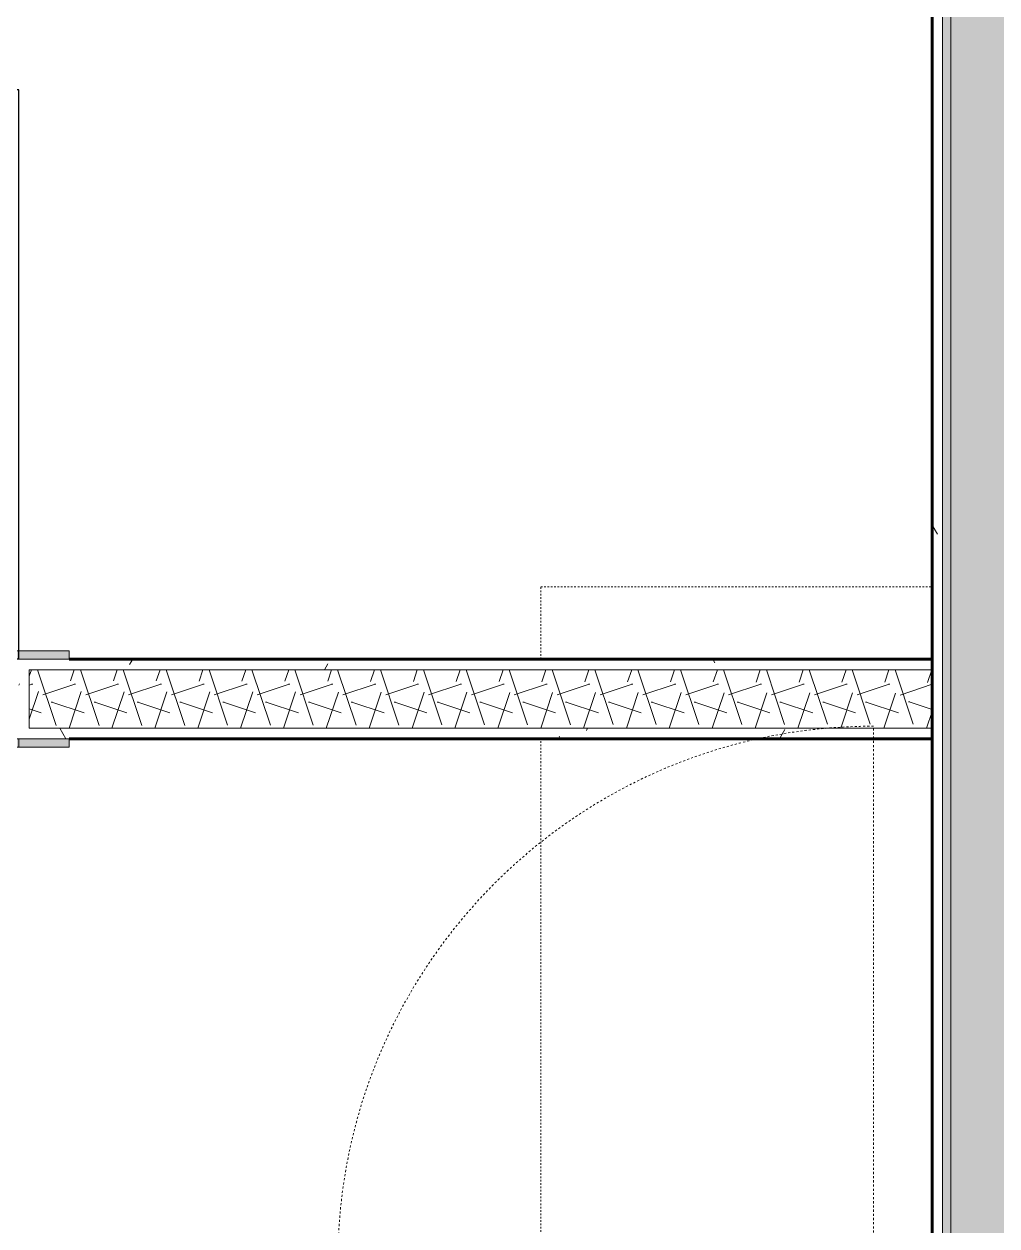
# Model space of a CAD drawing. Header units: inches. Extents: x -4110 to -1807, y 9775 to 11251.
# Drawn here: x -2571.8 to -2513.7, y 10499.1 to 10570.8 of the extents above; entities that cross this region are included whole.
import ezdxf

# ---------------------------------------------------------------- set-up
doc = ezdxf.new("R2010")
doc.units = ezdxf.units.IN
doc.header["$MEASUREMENT"] = 0
doc.linetypes.add('Dash', pattern=[0.25, 0.125, -0.125])
doc.linetypes.add('Dash 3_32_', pattern=[0.1875, 0.09375, -0.09375])
for name, color, linetype, lineweight in [('0-1', 7, 'Continuous', 5), ('0-2', 10, 'Continuous', 18), ('A-DETL-1', 90, 'Dash 3_32_', 18), ('A-DOOR-3', 7, 'Continuous', 9), ('A-DOOR-4', 50, 'Continuous', 30), ('A-DOOR-FRAM-1', 31, 'Continuous', 18), ('A-DOOR-FRAM-2', 7, 'Continuous', 9), ('A-WALL', 113, 'Continuous', 18), ('A-WALL-3', 250, 'Continuous', 60), ('A-WALL-4', 10, 'Continuous', 18), ('A-WALL-PATT-1', 7, 'Continuous', 9), ('A-WALL-PATT-2', 253, 'Continuous', 9), ('A-WALL-PATT-4', 111, 'Continuous', 9), ('I-WALL-4', 2, 'Continuous', 5), ('I-WALL-5', 2, 'Continuous', 60), ('P-SANR-FIXT-1', 7, 'Continuous', 9), ('P-SANR-FIXT-3', 90, 'Continuous', 9), ('P-SANR-FIXT-4', 9, 'Continuous', 9), ('P-SANR-FIXT-HDLN-1', 7, 'Dash', 9)]:
    doc.layers.add(name, color=color, linetype=linetype, lineweight=lineweight)
pattern_1 = [(0, (0, 0), (20.48, 5.12), [0.845, -14.515, 0.845, -14.515, -81.92]), (0, (0, 0), (20.48, 5.12), [-30.72, 0.845, -29.875, 0.845, -14.515, -35.84]), (0, (0, 0), (20.48, 5.12), [-76.8, 0.845, -9.395, 0.845, -24.755]), (120, (7.68, 2.56), (-14.67405, 15.1762003), [0.845, -14.515, 0.845, -14.515, -81.92]), (120, (7.68, 2.56), (-14.67405, 15.1762003), [-30.72, 0.845, -29.875, 0.845, -14.515, -35.84]), (120, (7.68, 2.56), (-14.67405, 15.1762003), [-76.8, 0.845, -9.395, 0.845, -24.755]), (240, (10.24, 12.8), (-5.80595, -20.2962003), [0.845, -14.515, 0.845, -14.515, -81.92]), (240, (10.24, 12.8), (-5.80595, -20.2962003), [-30.72, 0.845, -29.875, 0.845, -14.515, -35.84]), (240, (10.24, 12.8), (-5.80595, -20.2962003), [-76.8, 0.845, -9.395, 0.845, -24.755])]
pattern_2 = [(161.57, (0.32, 0.32), (-2.560496185, -0.000537386), [0, -18.214, 2.022, 0]), (18.43, (-0.32, 0.32), (-2.560496185, 0.000537386), [0, -18.214, 2.022, 0]), (108.43, (0.32, 0.32), (1.27922091, -6.400876726), [6.07, -14.166]), (71.57, (-0.32, 0.32), (1.27922091, 6.400876726), [6.07, -14.166])]

# ---------------------------------------------------------------- blocks, each defined once
blk = doc.blocks.new('SWING - SINGLE - FLUSH - SWING - FLUSH - 2-10 x 6-8 - PRIVACY-3983844-ENLARGED RCP - 2ND FLOOR PLAN - WEST')
at = {"layer": 'A-DOOR-FRAM-1'}
for points in [[(-17.625, 2.375), (-17, 2.375), (-17, 2.875), (-20, 2.875), (-20, 2.375)], [(-17, 2.375), (17, 2.375), (17, 2.875), (-17, 2.875)], [(19.751, 2.375), (20, 2.375), (20, 2.875), (17, 2.875), (17, 2.375), (17.625, 2.375)], [(-17, -2.875), (-17, -2.375), (-20, -2.375), (-20, -2.875), (-17.625, -2.875)], [(16.5, -2.875), (17, -2.875), (17, -2.375), (-17, -2.375), (-17, -2.875), (-16.5, -2.875)], [(20, -2.875), (20, -2.375), (17, -2.375), (17, -2.875), (19.751, -2.875)]]:
    blk.add_hatch(color=256, dxfattribs=at).paths.add_polyline_path(points, flags=0)
at = {"layer": 'A-DOOR-3'}
blk.add_arc((17, 2.375), 34.067, 93.36569, 180, dxfattribs=at)
at = {"layer": 'A-DOOR-4'}
for p, q in [((15, 2.375), (15, 36.383)), ((17, 36.383), (15, 36.383)), ((17, 2.375), (17, 36.383)), ((17, 2.375), (15, 2.375))]:
    blk.add_line(p, q, dxfattribs=at)
at = {"layer": 'A-DOOR-FRAM-2'}
for p, q in [((-17, 2.875), (-20, 2.875)), ((-20, 2.375), (-20, 2.875)), ((17, 2.875), (-17, 2.875)), ((-17, 2.375), (-17, 2.875)), ((20, 2.875), (17, 2.875)), ((17, 2.375), (17, 2.875)), ((20, 2.375), (20, 2.875)), ((-20, 2.375), (-17, 2.375)), ((-17, 2.375), (17, 2.375)), ((17, 2.375), (20, 2.375)), ((-17, -2.375), (-20, -2.375)), ((-20, -2.375), (-20, -2.875)), ((17, -2.375), (-17, -2.375)), ((-17, -2.375), (-17, -2.875)), ((20, -2.375), (17, -2.375)), ((17, -2.375), (17, -2.875)), ((20, -2.375), (20, -2.875)), ((-20, -2.875), (-17, -2.875)), ((-17, -2.875), (17, -2.875)), ((17, -2.875), (20, -2.875))]:
    blk.add_line(p, q, dxfattribs=at)
blk = doc.blocks.new('The Shower - The Shower-4051523-ENLARGED RCP - 2ND FLOOR PLAN - WEST')
at = {"layer": 'P-SANR-FIXT-3'}
h = blk.add_hatch(color=256, dxfattribs=at)
h.paths.add_polyline_path([(38.5, 39.25), (0, 39.25), (0, 0.5), (38.5, 0.5), (38.5, 31.361)], flags=0)
h.paths.add_polyline_path([(20.75, 35.562), (20.699, 35.174), (20.549, 34.812), (20.311, 34.502), (20, 34.263), (19.638, 34.114), (19.25, 34.062), (18.862, 34.114), (18.5, 34.263), (18.189, 34.502), (17.951, 34.812), (17.801, 35.174), (17.754, 35.595), (17.801, 35.951), (17.951, 36.312), (18.189, 36.623), (18.5, 36.862), (18.862, 37.011), (19.25, 37.062), (19.638, 37.011), (20.04, 36.831), (20.311, 36.623), (20.549, 36.312), (20.699, 35.951), (20.746, 35.595)], flags=0)
at = {"layer": 'P-SANR-FIXT-4'}
blk.add_hatch(color=256, dxfattribs=at).paths.add_polyline_path([(20.75, 35.562), (20.699, 35.951), (20.549, 36.312), (20.311, 36.623), (20, 36.862), (19.638, 37.011), (19.25, 37.062), (18.862, 37.011), (18.5, 36.862), (18.189, 36.623), (17.951, 36.312), (17.801, 35.951), (17.754, 35.53), (17.801, 35.174), (17.951, 34.812), (18.189, 34.502), (18.5, 34.263), (18.862, 34.114), (19.25, 34.062), (19.638, 34.114), (20, 34.263), (20.311, 34.502), (20.549, 34.812), (20.699, 35.174), (20.748, 35.545)], flags=0)
at = {"layer": 'P-SANR-FIXT-1'}
for p, q in [((0, 0.5), (0, 39.25)), ((0, 39.25), (38.5, 39.25)), ((38.5, 39.25), (38.5, 0.5)), ((38.5, 0.5), (0, 0.5))]:
    blk.add_line(p, q, dxfattribs=at)
for start, end in [(0, 180), (180, 360)]:
    blk.add_arc((19.25, 35.562), 1.5, start, end, dxfattribs=at)
at = {"layer": 'P-SANR-FIXT-HDLN-1'}
blk.add_line((35, 39.25), (35, 71.25), dxfattribs=at)
blk.add_arc((35, 39.25), 32, 90, 180, dxfattribs=at)
blk = doc.blocks.new('CTR - 1st Phase - Unit Layouts_rvt-1-ENLARGED RCP - 2ND FLOOR PLAN - WEST')
at = {"layer": 'A-WALL-PATT-1'}
h = blk.add_hatch(dxfattribs=at)
h.set_pattern_fill('FP_1', color=256, style=0, pattern_type=2)
h.set_pattern_definition(pattern_1)
h.paths.add_polyline_path([(-2606.749, 10530.535), (-2606.124, 10530.535), (-2606.124, 10532.91), (-2644.749, 10532.91), (-2644.749, 10532.285), (-2606.749, 10532.285)], flags=0)
h.paths.add_polyline_path([(-2572.124, 10530.535), (-2571.499, 10530.535), (-2571.499, 10532.285), (-2517.561, 10532.285), (-2517.561, 10532.91), (-2572.124, 10532.91), (-2572.124, 10532.278)], flags=0)
h = blk.add_hatch(dxfattribs=at)
h.set_pattern_fill('FP_1', color=256, style=0, pattern_type=2)
h.set_pattern_definition(pattern_1)
h.paths.add_polyline_path([(-2609.124, 10528.16), (-2606.124, 10528.16), (-2606.124, 10530.535), (-2606.749, 10530.535), (-2606.749, 10528.785), (-2644.749, 10528.785), (-2644.749, 10528.16), (-2612.544, 10528.16)], flags=0)
h.paths.add_polyline_path([(-2517.561, 10528.16), (-2517.561, 10528.785), (-2571.499, 10528.785), (-2571.499, 10530.535), (-2572.124, 10530.535), (-2572.124, 10528.16), (-2517.686, 10528.16)], flags=0)
at = {"layer": 'A-WALL-PATT-2'}
h = blk.add_hatch(dxfattribs=at)
h.set_pattern_fill('FP_2', color=256, style=0, pattern_type=2)
h.set_pattern_definition(pattern_2)
h.paths.add_polyline_path([(-2606.749, 10528.785), (-2606.749, 10532.285), (-2645.374, 10532.285), (-2645.374, 10528.785), (-2612.544, 10528.785)], flags=0)
h.paths.add_polyline_path([(-2571.499, 10528.785), (-2517.561, 10528.785), (-2517.561, 10532.285), (-2571.499, 10532.285), (-2571.499, 10530.535)], flags=0)
at = {"layer": 'A-DETL-1'}
for p, q in [((-2540.936, 10532.91), (-2540.936, 10537.227)), ((-2540.936, 10537.227), (-2517.561, 10537.227)), ((-2540.936, 10496.91), (-2540.936, 10528.16))]:
    blk.add_line(p, q, dxfattribs=at)
at = {"layer": 'A-WALL-3'}
for p, q in [((-2569.124, 10532.91), (-2517.561, 10532.91)), ((-2517.561, 10532.91), (-2517.561, 10528.16)), ((-2517.561, 10528.16), (-2569.124, 10528.16))]:
    blk.add_line(p, q, dxfattribs=at)
at = {"layer": 'A-WALL-4'}
for p, q in [((-2571.499, 10530.535), (-2571.499, 10532.285)), ((-2571.499, 10532.285), (-2517.561, 10532.285)), ((-2571.499, 10528.785), (-2571.499, 10530.535)), ((-2517.561, 10528.785), (-2571.499, 10528.785))]:
    blk.add_line(p, q, dxfattribs=at)
at = {"layer": '0-2'}
for name, p in [('SWING - SINGLE - FLUSH - SWING - FLUSH - 2-10 x 6-8 - PRIVACY-3983844-ENLARGED RCP - 2ND FLOOR PLAN - WEST', (-2589.124, 10530.535)), ('The Shower - The Shower-4051523-ENLARGED RCP - 2ND FLOOR PLAN - WEST', (-2556.061, 10457.66))]:
    blk.add_blockref(name, p, dxfattribs=at)

msp = doc.modelspace()

# ---------------------------------------------------------------- hatches: boundary and pattern name
at = {"layer": 'A-WALL-PATT-4'}
h = msp.add_hatch(dxfattribs=at)
h.set_pattern_fill('FP_1', color=256, style=0, pattern_type=2)
h.set_pattern_definition(pattern_1)
h.paths.add_polyline_path([(-2516.936, 10458.164), (-2516.936, 10843.139), (-2517.561, 10843.139), (-2517.561, 10842.51), (-2517.374, 10842.51), (-2517.374, 10651.91), (-2517.561, 10651.91), (-2517.561, 10647.842), (-2517.374, 10647.785), (-2517.561, 10647.785), (-2517.561, 10458.164)], flags=0)
h = msp.add_hatch(dxfattribs=at)
h.set_pattern_fill('FP_2', color=256, style=0, pattern_type=2)
h.set_pattern_definition(pattern_2)
h.paths.add_polyline_path([(-2516.435, 10457.539), (-2510.936, 10457.539), (-2510.936, 10843.139), (-2516.436, 10843.139), (-2516.436, 10457.539)], flags=0)
at = {"layer": 'I-WALL-4'}
msp.add_hatch(color=256, dxfattribs=at).paths.add_polyline_path([(-2516.936, 10457.539), (-2516.436, 10457.539), (-2516.436, 10843.139), (-2516.936, 10843.139), (-2516.936, 10457.962)], flags=0)

# ---------------------------------------------------------------- linework, layer by layer
at = {"layer": 'A-WALL'}
for p, q in [((-2516.936, 10457.539), (-2516.936, 10843.139)), ((-2516.436, 10457.539), (-2516.436, 10843.139))]:
    msp.add_line(p, q, dxfattribs=at)
at = {"layer": 'I-WALL-5'}
msp.add_line((-2517.561, 10496.91), (-2517.561, 10651.91), dxfattribs=at)

# ---------------------------------------------------------------- block references
at = {"layer": '0-1'}
msp.add_blockref('CTR - 1st Phase - Unit Layouts_rvt-1-ENLARGED RCP - 2ND FLOOR PLAN - WEST', (0, 0), dxfattribs=at)

doc.saveas('drawing.dxf')
